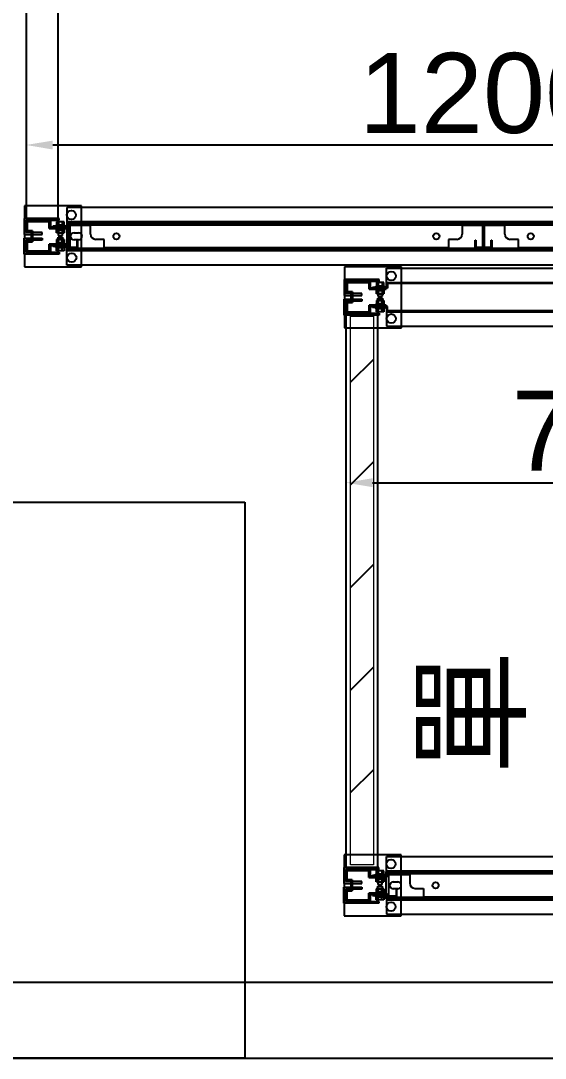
# Model space of a CAD drawing. Header units: millimetres. Extents: x 15382 to 37298, y 7351 to 31127.
# Drawn here: x 32062 to 32751, y 19558 to 20920 of the extents above; entities that cross this region are included whole.
import ezdxf

# ---------------------------------------------------------------- set-up
doc = ezdxf.new("R2010")
doc.units = ezdxf.units.MM
for name, color, linetype in [('02', 3, 'Continuous'), ('03', 6, 'Continuous'), ('04', 30, 'Continuous'), ('05', 12, 'Continuous'), ('111', 7, 'Continuous'), ('112', 1, 'Continuous'), ('113', 3, 'Continuous'), ('114', 6, 'Continuous'), ('115', 30, 'Continuous'), ('116', 12, 'Continuous'), ('444-2', 5, 'Continuous'), ('544-1', 40, 'Continuous'), ('6', 7, 'Continuous'), ('M40', 3, 'Continuous'), ('M6', 7, 'Continuous'), ('文字', 7, 'Continuous'), ('標註', 252, 'Continuous'), ('輕隔間', 30, 'Continuous')]:
    doc.layers.add(name, color=color, linetype=linetype)
doc.layers.add('10', color=40, linetype='Continuous', lineweight=0)
doc.styles.get("Standard").update_dxf_attribs({"font": 'arial.ttf'})
doc.styles.add('新細明體', font='PMingLiU.ttf')
doc.dimstyles.new('ISO-25', dxfattribs={"dimtxt": 2.5, "dimasz": 2.5, "dimexe": 1.25, "dimexo": 0.625, "dimtad": 1, "dimtxsty": 'Standard', "dimcen": 2.5, "dimadec": 0, "dimazin": 0, "dimtfac": 1, "dimtmove": 0, "dimatfit": 3, "dimfxl": 1, "dimarcsym": 0})

# ---------------------------------------------------------------- blocks, each defined once
blk = doc.blocks.new('*D624')
at = {"layer": 'Defpoints', "color": 0, "transparency": 16777216}
for p in [(32488.8, 20535.6), (33268.8, 20535.6), (33268.8, 20313.1)]:
    blk.add_point(p, dxfattribs=at)
at = {"layer": '標註', "color": 0, "lineweight": -2, "transparency": 16777216}
for p, q in [((32488.8, 20528.6), (32488.8, 20278.1)), ((33268.8, 20528.6), (33268.8, 20278.1)), ((32523.8, 20313.1), (33233.8, 20313.1))]:
    blk.add_line(p, q, dxfattribs=at)
at = {"layer": '標註', "color": 0, "transparency": 16777216}
for points in [[(32523.8, 20319), (32523.8, 20307.3), (32488.8, 20313.1)], [(33233.8, 20319), (33233.8, 20307.3), (33268.8, 20313.1)]]:
    blk.add_solid(points, dxfattribs=at)
at = {"layer": '標註', "color": 0, "transparency": 16777216, "insert": (32828.7, 20380.7), "char_height": 105, "attachment_point": 5}
blk.add_mtext('780', dxfattribs=at)
blk = doc.blocks.new('*D642')
at = {"layer": 'Defpoints', "color": 0, "transparency": 16777216}
for p in [(32068.8, 20756.4), (32068.8, 20756.4), (33268.8, 20650.1)]:
    blk.add_point(p, dxfattribs=at)
at = {"layer": '標註', "color": 0, "lineweight": -2, "transparency": 16777216}
for p, q in [((33268.8, 20657.1), (33268.8, 20791.4)), ((33233.8, 20756.4), (32103.8, 20756.4)), ((32068.8, 20749.4), (32068.8, 20721.4))]:
    blk.add_line(p, q, dxfattribs=at)
at = {"layer": '標註', "color": 0, "transparency": 16777216}
for points in [[(32103.8, 20762.2), (32103.8, 20750.5), (32068.8, 20756.4)], [(33233.8, 20762.2), (33233.8, 20750.5), (33268.8, 20756.4)]]:
    blk.add_solid(points, dxfattribs=at)
at = {"layer": '標註', "color": 0, "transparency": 16777216, "insert": (32668.8, 20824), "char_height": 105, "attachment_point": 5}
blk.add_mtext('1200', dxfattribs=at)

msp = doc.modelspace()

# ---------------------------------------------------------------- linework, layer by layer
at = {"layer": '02'}
for p, q in [((32561.817, 20596.565), (32486.817, 20596.565)), ((32486.817, 20596.565), (32486.817, 20516.565)), ((32561.817, 20516.565), (32561.817, 20596.565)), ((32486.817, 20516.565), (32561.817, 20516.565)), ((32561.549, 19824.565), (32486.549, 19824.565)), ((32486.549, 19824.565), (32486.549, 19744.565)), ((32561.549, 19744.565), (32561.549, 19824.565)), ((32486.549, 19744.565), (32561.549, 19744.565))]:
    msp.add_line(p, q, dxfattribs=at)
at = {"layer": '02', "lineweight": -3}
for centre in [(32548.317, 20584.565), (32548.317, 20528.565), (32548.049, 19812.565), (32548.049, 19756.565)]:
    msp.add_circle(centre, 6, dxfattribs=at)
at = {"layer": '03'}
msp.add_lwpolyline([(32530.817, 19808.065), (32530.817, 20533.065), (32488.817, 20533.065), (32488.817, 19808.065)], close=True, dxfattribs=at)
at = {"layer": '04'}
for p, q in [((32542.317, 20569.765), (32542.317, 20594.565)), ((32542.317, 20594.565), (33215.318, 20594.565)), ((32523.817, 20568.565), (32523.817, 20569.765)), ((32523.817, 20569.765), (32542.317, 20569.765)), ((32523.817, 20568.565), (32523.817, 20569.765)), ((32523.817, 20569.765), (32542.317, 20569.765)), ((32543.517, 20568.565), (32523.817, 20568.565)), ((32543.517, 20568.565), (32523.817, 20568.565)), ((32542.317, 20569.765), (32542.317, 20575.765)), ((32542.317, 20575.765), (33215.318, 20575.765)), ((33214.118, 20574.565), (32543.517, 20574.565)), ((32543.517, 20574.565), (32543.517, 20568.565)), ((33214.118, 20574.565), (32543.517, 20574.565)), ((32543.517, 20574.565), (32543.517, 20568.565)), ((32543.517, 20544.565), (32523.817, 20544.565)), ((32523.817, 20544.565), (32523.817, 20543.365)), ((32543.517, 20544.565), (32523.817, 20544.565)), ((32523.817, 20544.565), (32523.817, 20543.365)), ((32523.817, 20543.365), (32542.317, 20543.365)), ((32523.817, 20543.365), (32542.317, 20543.365)), ((32542.317, 20543.365), (32542.317, 20537.365)), ((32542.317, 20543.365), (32542.317, 20518.565)), ((32543.517, 20538.565), (32543.517, 20544.565)), ((32543.517, 20538.565), (32543.517, 20544.565)), ((33214.118, 20538.565), (32543.517, 20538.565)), ((33214.118, 20538.565), (32543.517, 20538.565)), ((32542.317, 20537.365), (33215.318, 20537.365)), ((32542.317, 20518.565), (33215.318, 20518.565)), ((32542.049, 19797.765), (32542.049, 19822.565)), ((32542.049, 19822.565), (33215.049, 19822.565)), ((32542.049, 19797.765), (32542.049, 19803.765)), ((32542.049, 19803.765), (33215.049, 19803.765)), ((33213.849, 19802.565), (32543.249, 19802.565)), ((32543.249, 19802.565), (32543.249, 19796.565)), ((33213.849, 19802.565), (32543.249, 19802.565)), ((32543.249, 19802.565), (32543.249, 19796.565)), ((32523.549, 19796.565), (32523.549, 19797.765)), ((32523.549, 19797.765), (32542.049, 19797.765)), ((32523.549, 19796.565), (32523.549, 19797.765)), ((32523.549, 19797.765), (32542.049, 19797.765)), ((32543.249, 19796.565), (32523.549, 19796.565)), ((32543.249, 19796.565), (32523.549, 19796.565)), ((32543.249, 19772.565), (32523.549, 19772.565)), ((32523.549, 19772.565), (32523.549, 19771.365)), ((32543.249, 19772.565), (32523.549, 19772.565)), ((32523.549, 19772.565), (32523.549, 19771.365)), ((32523.549, 19771.365), (32542.049, 19771.365)), ((32523.549, 19771.365), (32542.049, 19771.365)), ((32542.049, 19771.365), (32542.049, 19765.365)), ((32542.049, 19771.365), (32542.049, 19746.565)), ((32542.049, 19765.365), (33215.049, 19765.365)), ((32543.249, 19766.565), (32543.249, 19772.565)), ((32543.249, 19766.565), (32543.249, 19772.565)), ((33213.849, 19766.565), (32543.249, 19766.565)), ((33213.849, 19766.565), (32543.249, 19766.565)), ((32542.049, 19746.565), (33215.049, 19746.565))]:
    msp.add_line(p, q, dxfattribs=at)
at = {"layer": '04', "lineweight": -3}
for p, q in [((32530.317, 20569.765), (32537.317, 20569.765)), ((32530.317, 20568.565), (32530.317, 20569.765)), ((32537.317, 20568.565), (32530.317, 20568.565)), ((32533.817, 20569.765), (32537.317, 20569.765)), ((32533.817, 20568.565), (32533.817, 20569.765)), ((32537.317, 20568.565), (32533.817, 20568.565)), ((32537.317, 20569.765), (32537.317, 20568.565)), ((32537.317, 20569.765), (32537.317, 20568.565)), ((32537.317, 20544.565), (32530.317, 20544.565)), ((32530.317, 20544.565), (32530.317, 20543.365)), ((32530.317, 20543.365), (32537.317, 20543.365)), ((32537.317, 20544.565), (32533.817, 20544.565)), ((32533.817, 20544.565), (32533.817, 20543.365)), ((32533.817, 20543.365), (32537.317, 20543.365)), ((32537.317, 20543.365), (32537.317, 20544.565)), ((32537.317, 20543.365), (32537.317, 20544.565)), ((32530.049, 19797.765), (32537.049, 19797.765)), ((32530.049, 19796.565), (32530.049, 19797.765)), ((32537.049, 19796.565), (32530.049, 19796.565)), ((32533.549, 19797.765), (32537.049, 19797.765)), ((32533.549, 19796.565), (32533.549, 19797.765)), ((32537.049, 19796.565), (32533.549, 19796.565)), ((32537.049, 19797.765), (32537.049, 19796.565)), ((32537.049, 19797.765), (32537.049, 19796.565)), ((32537.049, 19772.565), (32530.049, 19772.565)), ((32530.049, 19772.565), (32530.049, 19771.365)), ((32530.049, 19771.365), (32537.049, 19771.365)), ((32537.049, 19772.565), (32533.549, 19772.565)), ((32533.549, 19772.565), (32533.549, 19771.365)), ((32533.549, 19771.365), (32537.049, 19771.365)), ((32537.049, 19771.365), (32537.049, 19772.565)), ((32537.049, 19771.365), (32537.049, 19772.565))]:
    msp.add_line(p, q, dxfattribs=at)
at = {"layer": '05'}
for p, q in [((32532.317, 20580.065), (32486.317, 20580.065)), ((32486.317, 20580.065), (32486.317, 20560.565)), ((32532.317, 20577.565), (32532.317, 20580.065)), ((32488.817, 20561.565), (32488.817, 20577.565)), ((32488.817, 20577.565), (32532.317, 20577.565)), ((32486.317, 20561.565), (32486.317, 20559.065)), ((32486.317, 20559.065), (32509.817, 20559.065)), ((32486.317, 20551.565), (32486.317, 20554.065)), ((32486.317, 20554.065), (32509.817, 20554.065)), ((32486.317, 20533.065), (32486.317, 20552.565)), ((32509.817, 20561.565), (32488.817, 20561.565)), ((32509.817, 20551.565), (32488.817, 20551.565)), ((32488.817, 20551.565), (32488.817, 20535.565)), ((32509.817, 20559.065), (32509.817, 20561.565)), ((32509.817, 20554.065), (32509.817, 20551.565)), ((32532.317, 20533.065), (32486.317, 20533.065)), ((32488.817, 20535.565), (32532.317, 20535.565)), ((32532.317, 20535.565), (32532.317, 20533.065)), ((32532.049, 19808.065), (32486.049, 19808.065)), ((32486.049, 19808.065), (32486.049, 19788.565)), ((32488.549, 19789.565), (32488.549, 19805.565)), ((32488.549, 19805.565), (32532.049, 19805.565)), ((32532.049, 19805.565), (32532.049, 19808.065)), ((32486.049, 19789.565), (32486.049, 19787.065)), ((32509.549, 19789.565), (32488.549, 19789.565)), ((32509.549, 19787.065), (32509.549, 19789.565)), ((32486.049, 19787.065), (32509.549, 19787.065)), ((32486.049, 19779.565), (32486.049, 19782.065)), ((32486.049, 19782.065), (32509.549, 19782.065)), ((32486.049, 19761.065), (32486.049, 19780.565)), ((32509.549, 19779.565), (32488.549, 19779.565)), ((32488.549, 19779.565), (32488.549, 19763.565)), ((32509.549, 19782.065), (32509.549, 19779.565)), ((32488.549, 19763.565), (32532.049, 19763.565)), ((32532.049, 19763.565), (32532.049, 19761.065)), ((32532.049, 19761.065), (32486.049, 19761.065))]:
    msp.add_line(p, q, dxfattribs=at)
at = {"layer": '10'}
for p, q in [((32494.818, 19811.565), (32494.818, 20531.565)), ((32494.818, 20531.565), (32524.818, 20531.565)), ((32524.818, 20531.565), (32524.818, 19811.565)), ((32524.818, 19811.565), (32494.818, 19811.565))]:
    msp.add_line(p, q, dxfattribs=at)
at = {"layer": '111'}
for p, q in [((32122.317, 20654.165), (32122.317, 20618.965)), ((33216.318, 20654.165), (32122.317, 20654.165)), ((32127.317, 20636.565), (32127.317, 20636.565)), ((32131.817, 20641.065), (32137.817, 20641.065)), ((32142.317, 20636.565), (32142.317, 20636.565)), ((32137.817, 20632.065), (32131.817, 20632.065)), ((32122.317, 20618.965), (33216.318, 20618.965))]:
    msp.add_line(p, q, dxfattribs=at)
for centre, start, end in [((32131.817, 20636.565), 90, 180), ((32131.817, 20636.565), 180, 270), ((32137.817, 20636.565), 0, 90), ((32137.817, 20636.565), 270, 0)]:
    msp.add_arc(centre, 4.5, start, end, dxfattribs=at)
at = {"layer": '112'}
for p, q in [((31135.986, 20287.603), (32355.986, 20287.603)), ((32355.986, 20287.603), (32355.986, 19557.603)), ((32355.986, 19557.603), (31135.986, 19557.603))]:
    msp.add_line(p, q, dxfattribs=at)
at = {"layer": '113'}
for p, q in [((32141.817, 20676.565), (32066.817, 20676.565)), ((32066.817, 20676.565), (32066.817, 20596.565)), ((32141.817, 20596.565), (32141.817, 20676.565)), ((32066.817, 20596.565), (32141.817, 20596.565))]:
    msp.add_line(p, q, dxfattribs=at)
at = {"layer": '113', "lineweight": -3}
for centre in [(32128.317, 20664.565), (32128.817, 20608.565)]:
    msp.add_circle(centre, 6, dxfattribs=at)
at = {"layer": '114'}
msp.add_lwpolyline([(32110.817, 20660.065), (32110.817, 21535.065), (32068.817, 21535.065), (32068.817, 20660.065)], close=True, dxfattribs=at)
at = {"layer": '115'}
for p, q in [((33215.318, 20674.565), (32122.317, 20674.565)), ((32122.317, 20674.565), (32122.317, 20649.765)), ((32122.317, 20649.765), (32103.817, 20649.765)), ((32103.817, 20649.765), (32103.817, 20648.565)), ((32122.317, 20649.765), (32103.817, 20649.765)), ((32103.817, 20649.765), (32103.817, 20648.565)), ((32103.817, 20648.565), (32123.517, 20648.565)), ((32103.817, 20648.565), (32123.517, 20648.565)), ((33215.318, 20655.765), (32122.317, 20655.765)), ((32122.317, 20655.765), (32122.317, 20649.765)), ((32123.517, 20648.565), (32123.517, 20654.565)), ((32123.517, 20654.565), (33214.118, 20654.565)), ((32123.517, 20648.565), (32123.517, 20654.565)), ((32123.517, 20654.565), (33214.118, 20654.565)), ((32103.817, 20623.365), (32103.817, 20624.565)), ((32103.817, 20624.565), (32123.517, 20624.565)), ((32103.817, 20623.365), (32103.817, 20624.565)), ((32103.817, 20624.565), (32123.517, 20624.565)), ((32122.317, 20623.365), (32103.817, 20623.365)), ((32122.317, 20623.365), (32103.817, 20623.365)), ((32122.317, 20617.365), (32122.317, 20623.365)), ((32122.317, 20598.565), (32122.317, 20623.365)), ((32123.517, 20624.565), (32123.517, 20618.565)), ((32123.517, 20624.565), (32123.517, 20618.565)), ((33215.318, 20617.365), (32122.317, 20617.365)), ((32123.517, 20618.565), (33214.118, 20618.565)), ((32123.517, 20618.565), (33214.118, 20618.565)), ((33215.318, 20598.565), (32122.317, 20598.565))]:
    msp.add_line(p, q, dxfattribs=at)
at = {"layer": '115', "lineweight": -3}
for p, q in [((32110.317, 20649.765), (32117.317, 20649.765)), ((32110.317, 20648.565), (32110.317, 20649.765)), ((32117.317, 20648.565), (32110.317, 20648.565)), ((32113.817, 20649.765), (32117.317, 20649.765)), ((32113.817, 20648.565), (32113.817, 20649.765)), ((32117.317, 20648.565), (32113.817, 20648.565)), ((32117.317, 20649.765), (32117.317, 20648.565)), ((32117.317, 20649.765), (32117.317, 20648.565)), ((32117.317, 20624.565), (32110.317, 20624.565)), ((32110.317, 20624.565), (32110.317, 20623.365)), ((32110.317, 20623.365), (32117.317, 20623.365)), ((32117.317, 20624.565), (32113.817, 20624.565)), ((32113.817, 20624.565), (32113.817, 20623.365)), ((32113.817, 20623.365), (32117.317, 20623.365)), ((32117.317, 20623.365), (32117.317, 20624.565)), ((32117.317, 20623.365), (32117.317, 20624.565))]:
    msp.add_line(p, q, dxfattribs=at)
at = {"layer": '116'}
for p, q in [((32112.317, 20660.065), (32066.317, 20660.065)), ((32066.317, 20660.065), (32066.317, 20640.565)), ((32068.817, 20641.565), (32068.817, 20657.565)), ((32068.817, 20657.565), (32112.317, 20657.565)), ((32079.839, 20657.565), (32079.839, 20660.065)), ((32084.817, 20657.565), (32084.817, 20660.065)), ((32089.796, 20657.565), (32089.796, 20660.065)), ((32112.317, 20657.565), (32112.317, 20660.065)), ((32066.317, 20641.565), (32066.317, 20639.065)), ((32066.317, 20639.065), (32089.817, 20639.065)), ((32066.317, 20631.565), (32066.317, 20634.065)), ((32066.317, 20634.065), (32089.817, 20634.065)), ((32089.817, 20641.565), (32068.817, 20641.565)), ((32089.817, 20639.065), (32089.817, 20641.565)), ((32089.817, 20634.065), (32089.817, 20631.565)), ((32066.317, 20613.065), (32066.317, 20632.565)), ((32089.817, 20631.565), (32068.817, 20631.565)), ((32068.817, 20631.565), (32068.817, 20615.565)), ((32112.317, 20613.065), (32066.317, 20613.065)), ((32068.817, 20615.565), (32112.317, 20615.565)), ((32079.839, 20615.565), (32079.839, 20613.065)), ((32084.817, 20615.565), (32084.817, 20613.065)), ((32089.796, 20615.565), (32089.796, 20613.065)), ((32112.317, 20615.565), (32112.317, 20613.065))]:
    msp.add_line(p, q, dxfattribs=at)
at = {"layer": '116', "lineweight": -3}
for p, q in [((32079.839, 20660.065), (32089.796, 20660.065)), ((32079.839, 20657.565), (32079.839, 20660.065)), ((32089.796, 20657.565), (32079.839, 20657.565)), ((32084.817, 20660.065), (32089.796, 20660.065)), ((32084.817, 20657.565), (32084.817, 20660.065)), ((32089.796, 20657.565), (32084.817, 20657.565)), ((32089.796, 20660.065), (32089.796, 20657.565)), ((32089.796, 20660.065), (32089.796, 20657.565)), ((32079.839, 20615.565), (32089.796, 20615.565)), ((32079.839, 20613.065), (32079.839, 20615.565)), ((32089.796, 20613.065), (32079.839, 20613.065)), ((32084.817, 20615.565), (32089.796, 20615.565)), ((32084.817, 20613.065), (32084.817, 20615.565)), ((32089.796, 20613.065), (32084.817, 20613.065)), ((32089.796, 20615.565), (32089.796, 20613.065)), ((32089.796, 20615.565), (32089.796, 20613.065))]:
    msp.add_line(p, q, dxfattribs=at)
at = {"layer": '444-2'}
for p, q in [((32125.517, 20650.765), (32125.517, 20651.565)), ((32125.517, 20651.565), (32669.518, 20651.565)), ((32125.517, 20621.565), (32125.517, 20651.565)), ((32125.517, 20651.565), (32126.317, 20651.565)), ((32153.517, 20650.765), (32126.317, 20650.765)), ((32126.317, 20650.765), (32126.317, 20622.365)), ((32153.517, 20639.565), (32153.517, 20650.765)), ((32668.718, 20650.765), (32641.518, 20650.765)), ((32641.518, 20650.765), (32641.518, 20639.565)), ((32668.718, 20622.365), (32668.718, 20650.765)), ((32669.518, 20651.565), (32669.518, 20621.565)), ((32669.518, 20650.765), (32669.518, 20651.565)), ((32669.518, 20651.565), (33213.518, 20651.565)), ((32669.518, 20621.565), (32669.518, 20651.565)), ((32669.518, 20651.565), (32670.318, 20651.565)), ((32697.518, 20650.765), (32670.318, 20650.765)), ((32670.318, 20650.765), (32670.318, 20622.365)), ((32697.518, 20639.565), (32697.518, 20650.765)), ((32136.517, 20621.565), (32125.517, 20621.565)), ((32126.317, 20622.365), (32135.717, 20622.365)), ((32135.717, 20622.365), (32135.717, 20631.565)), ((32135.717, 20631.565), (32136.517, 20631.565)), ((32136.517, 20631.565), (32136.517, 20621.565)), ((32171.517, 20632.565), (32160.517, 20632.565)), ((32171.517, 20621.565), (32171.517, 20632.565)), ((32623.518, 20621.565), (32171.517, 20621.565)), ((32634.518, 20632.565), (32623.518, 20632.565)), ((32623.518, 20632.565), (32623.518, 20621.565)), ((32658.518, 20621.565), (32658.518, 20631.565)), ((32658.518, 20631.565), (32659.318, 20631.565)), ((32669.518, 20621.565), (32658.518, 20621.565)), ((32659.318, 20631.565), (32659.318, 20622.365)), ((32659.318, 20622.365), (32668.718, 20622.365)), ((32680.518, 20621.565), (32669.518, 20621.565)), ((32670.318, 20622.365), (32679.718, 20622.365)), ((32679.718, 20622.365), (32679.718, 20631.565)), ((32679.718, 20631.565), (32680.518, 20631.565)), ((32680.518, 20631.565), (32680.518, 20621.565)), ((32715.518, 20632.565), (32704.518, 20632.565)), ((32715.518, 20621.565), (32715.518, 20632.565)), ((33167.518, 20621.565), (32715.518, 20621.565)), ((32988.549, 19799.565), (32544.549, 19799.565)), ((32544.549, 19799.565), (32544.549, 19769.565)), ((32545.349, 19770.365), (32545.349, 19798.765)), ((32545.349, 19798.765), (32572.549, 19798.765)), ((32572.549, 19798.765), (32572.549, 19787.565)), ((32555.549, 19779.565), (32554.749, 19779.565)), ((32554.749, 19779.565), (32554.749, 19770.365)), ((32555.549, 19769.565), (32555.549, 19779.565)), ((32579.549, 19780.565), (32590.549, 19780.565)), ((32590.549, 19780.565), (32590.549, 19769.565)), ((32544.549, 19769.565), (32555.549, 19769.565)), ((32554.749, 19770.365), (32545.349, 19770.365)), ((32590.549, 19769.565), (32942.549, 19769.565))]:
    msp.add_line(p, q, dxfattribs=at)
for centre in [(32187.517, 20636.565), (32607.518, 20636.565), (32731.518, 20636.565), (32606.549, 19784.565)]:
    msp.add_circle(centre, 4, dxfattribs=at)
for centre, start, end in [((32160.517, 20639.565), 180, 270), ((32634.518, 20639.565), 270, 0), ((32704.518, 20639.565), 180, 270), ((32579.549, 19787.565), 180, 270)]:
    msp.add_arc(centre, 7, start, end, dxfattribs=at)
at = {"layer": '544-1', "linetype": 'Continuous'}
for p, q in [((32494.818, 20445.055), (32524.818, 20475.055)), ((32494.818, 20310.351), (32524.818, 20340.351)), ((32494.818, 20175.647), (32524.818, 20205.647)), ((32494.818, 20040.944), (32524.818, 20070.944)), ((32494.818, 19906.24), (32524.818, 19936.24))]:
    msp.add_line(p, q, dxfattribs=at)
at = {"layer": '6'}
for p, q in [((32122.317, 20654.165), (32122.317, 20652.565)), ((33216.318, 20654.165), (32122.317, 20654.165)), ((32122.317, 20652.565), (33216.318, 20652.565)), ((32122.317, 20620.565), (32122.317, 20618.965)), ((33216.318, 20620.565), (32122.317, 20620.565)), ((32122.317, 20618.965), (33216.318, 20618.965)), ((32541.549, 19800.565), (32541.549, 19802.165)), ((32541.549, 19802.165), (33215.549, 19802.165)), ((32541.549, 19766.965), (32541.549, 19802.165)), ((32541.549, 19802.165), (33215.549, 19802.165)), ((33215.549, 19800.565), (32541.549, 19800.565)), ((32551.049, 19789.065), (32557.049, 19789.065)), ((32546.549, 19784.565), (32546.549, 19784.565)), ((32557.049, 19780.065), (32551.049, 19780.065)), ((32561.549, 19784.565), (32561.549, 19784.565)), ((33215.549, 19768.565), (32541.549, 19768.565)), ((32541.549, 19768.565), (32541.549, 19766.965)), ((32541.549, 19766.965), (33215.549, 19766.965)), ((33215.549, 19766.965), (32541.549, 19766.965))]:
    msp.add_line(p, q, dxfattribs=at)
for centre, start, end in [((32551.049, 19784.565), 90, 180), ((32557.049, 19784.565), 0, 90), ((32551.049, 19784.565), 180, 270), ((32557.049, 19784.565), 270, 0)]:
    msp.add_arc(centre, 4.5, start, end, dxfattribs=at)
at = {"layer": 'M40'}
for p, q in [((32100.817, 20657.565), (32068.817, 20657.565)), ((32068.817, 20657.565), (32068.817, 20642.065)), ((32068.817, 20642.065), (32068.817, 20657.565)), ((32068.817, 20657.565), (32100.817, 20657.565)), ((32070.417, 20643.665), (32070.417, 20655.965)), ((32070.417, 20655.965), (32099.217, 20655.965)), ((32099.217, 20655.965), (32070.417, 20655.965)), ((32070.417, 20655.965), (32070.417, 20643.665)), ((32081.567, 20655.965), (32081.567, 20657.565)), ((32084.817, 20655.965), (32084.817, 20657.565)), ((32088.067, 20655.965), (32088.067, 20657.565)), ((32099.217, 20655.965), (32099.217, 20646.965)), ((32099.217, 20646.965), (32099.217, 20655.965)), ((32099.217, 20648.565), (32099.217, 20646.965)), ((32099.217, 20646.965), (32121.817, 20646.965)), ((32099.217, 20646.965), (32100.817, 20646.965)), ((32121.817, 20646.965), (32099.217, 20646.965)), ((32100.817, 20648.565), (32100.817, 20657.565)), ((32100.817, 20657.565), (32100.817, 20648.565)), ((32121.817, 20648.565), (32100.817, 20648.565)), ((32100.817, 20648.565), (32121.817, 20648.565)), ((32110.317, 20648.565), (32110.317, 20646.965)), ((32113.817, 20648.565), (32113.817, 20646.965)), ((32117.317, 20648.565), (32117.317, 20646.965)), ((32121.817, 20646.965), (32121.817, 20648.565)), ((32121.817, 20648.565), (32121.817, 20646.965)), ((32068.817, 20642.065), (32075.817, 20642.065)), ((32075.817, 20642.065), (32068.817, 20642.065)), ((32077.417, 20643.665), (32070.417, 20643.665)), ((32070.417, 20643.665), (32077.417, 20643.665)), ((32075.817, 20642.065), (32075.817, 20631.065)), ((32075.817, 20631.065), (32075.817, 20642.065)), ((32077.417, 20629.465), (32077.417, 20643.665)), ((32077.417, 20643.665), (32077.417, 20629.465)), ((32075.817, 20631.065), (32068.817, 20631.065)), ((32068.817, 20631.065), (32068.817, 20615.565)), ((32068.817, 20615.565), (32068.817, 20631.065)), ((32068.817, 20631.065), (32075.817, 20631.065)), ((32070.417, 20617.165), (32070.417, 20629.465)), ((32070.417, 20629.465), (32077.417, 20629.465)), ((32077.417, 20629.465), (32070.417, 20629.465)), ((32070.417, 20629.465), (32070.417, 20617.165)), ((32075.817, 20631.065), (32077.417, 20631.065)), ((32121.817, 20626.165), (32099.217, 20626.165)), ((32099.217, 20626.165), (32099.217, 20617.165)), ((32099.217, 20624.565), (32099.217, 20626.165)), ((32099.217, 20626.165), (32121.817, 20626.165)), ((32099.217, 20617.165), (32099.217, 20626.165)), ((32099.217, 20626.165), (32100.817, 20626.165)), ((32100.817, 20615.565), (32100.817, 20624.565)), ((32100.817, 20624.565), (32121.817, 20624.565)), ((32121.817, 20624.565), (32100.817, 20624.565)), ((32100.817, 20624.565), (32100.817, 20615.565)), ((32110.317, 20626.165), (32110.317, 20624.565)), ((32113.817, 20626.165), (32113.817, 20624.565)), ((32117.317, 20626.165), (32117.317, 20624.565)), ((32121.817, 20624.565), (32121.817, 20626.165)), ((32121.817, 20626.165), (32121.817, 20624.565)), ((32068.817, 20615.565), (32100.817, 20615.565)), ((32100.817, 20615.565), (32068.817, 20615.565)), ((32099.217, 20617.165), (32070.417, 20617.165)), ((32070.417, 20617.165), (32099.217, 20617.165)), ((32520.817, 20577.565), (32488.817, 20577.565)), ((32488.817, 20577.565), (32488.817, 20562.065)), ((32488.817, 20562.065), (32488.817, 20577.565)), ((32488.817, 20577.565), (32520.817, 20577.565)), ((32490.417, 20563.665), (32490.417, 20575.965)), ((32490.417, 20575.965), (32519.217, 20575.965)), ((32519.217, 20575.965), (32490.417, 20575.965)), ((32490.417, 20575.965), (32490.417, 20563.665)), ((32519.217, 20575.965), (32519.217, 20566.965)), ((32519.217, 20566.965), (32519.217, 20575.965)), ((32519.217, 20568.565), (32519.217, 20566.965)), ((32519.217, 20566.965), (32541.817, 20566.965)), ((32519.217, 20566.965), (32520.817, 20566.965)), ((32541.817, 20566.965), (32519.217, 20566.965)), ((32520.817, 20568.565), (32520.817, 20577.565)), ((32520.817, 20577.565), (32520.817, 20568.565)), ((32541.817, 20568.565), (32520.817, 20568.565)), ((32520.817, 20568.565), (32541.817, 20568.565)), ((32530.317, 20568.565), (32530.317, 20566.965)), ((32533.817, 20568.565), (32533.817, 20566.965)), ((32537.317, 20568.565), (32537.317, 20566.965)), ((32541.817, 20566.965), (32541.817, 20568.565)), ((32541.817, 20568.565), (32541.817, 20566.965)), ((32488.817, 20562.065), (32495.817, 20562.065)), ((32495.817, 20562.065), (32488.817, 20562.065)), ((32497.417, 20563.665), (32490.417, 20563.665)), ((32490.417, 20563.665), (32497.417, 20563.665)), ((32495.817, 20562.065), (32495.817, 20551.065)), ((32495.817, 20551.065), (32495.817, 20562.065)), ((32497.417, 20549.465), (32497.417, 20563.665)), ((32497.417, 20563.665), (32497.417, 20549.465)), ((32495.817, 20551.065), (32488.817, 20551.065)), ((32488.817, 20551.065), (32488.817, 20535.565)), ((32488.817, 20535.565), (32488.817, 20551.065)), ((32488.817, 20551.065), (32495.817, 20551.065)), ((32490.417, 20537.165), (32490.417, 20549.465)), ((32490.417, 20549.465), (32497.417, 20549.465)), ((32497.417, 20549.465), (32490.417, 20549.465)), ((32490.417, 20549.465), (32490.417, 20537.165)), ((32541.817, 20546.165), (32519.217, 20546.165)), ((32519.217, 20546.165), (32519.217, 20537.165)), ((32519.217, 20544.565), (32519.217, 20546.165)), ((32519.217, 20546.165), (32541.817, 20546.165)), ((32519.217, 20537.165), (32519.217, 20546.165)), ((32519.217, 20546.165), (32520.817, 20546.165)), ((32520.817, 20535.565), (32520.817, 20544.565)), ((32520.817, 20544.565), (32541.817, 20544.565)), ((32541.817, 20544.565), (32520.817, 20544.565)), ((32520.817, 20544.565), (32520.817, 20535.565)), ((32530.317, 20546.165), (32530.317, 20544.565)), ((32533.817, 20546.165), (32533.817, 20544.565)), ((32537.317, 20546.165), (32537.317, 20544.565)), ((32541.817, 20544.565), (32541.817, 20546.165)), ((32541.817, 20546.165), (32541.817, 20544.565)), ((32488.817, 20535.565), (32520.817, 20535.565)), ((32520.817, 20535.565), (32488.817, 20535.565)), ((32519.217, 20537.165), (32490.417, 20537.165)), ((32490.417, 20537.165), (32519.217, 20537.165)), ((32520.549, 19805.565), (32488.549, 19805.565)), ((32488.549, 19805.565), (32488.549, 19790.065)), ((32488.549, 19790.065), (32488.549, 19805.565)), ((32488.549, 19805.565), (32520.549, 19805.565)), ((32490.149, 19791.665), (32490.149, 19803.965)), ((32490.149, 19803.965), (32518.949, 19803.965)), ((32518.949, 19803.965), (32490.149, 19803.965)), ((32490.149, 19803.965), (32490.149, 19791.665)), ((32518.949, 19803.965), (32518.949, 19794.965)), ((32518.949, 19794.965), (32518.949, 19803.965)), ((32520.549, 19796.565), (32520.549, 19805.565)), ((32520.549, 19805.565), (32520.549, 19796.565)), ((32488.549, 19790.065), (32495.549, 19790.065)), ((32495.549, 19790.065), (32488.549, 19790.065)), ((32497.149, 19791.665), (32490.149, 19791.665)), ((32490.149, 19791.665), (32497.149, 19791.665)), ((32495.549, 19790.065), (32495.549, 19779.065)), ((32495.549, 19779.065), (32495.549, 19790.065)), ((32497.149, 19777.465), (32497.149, 19791.665)), ((32497.149, 19791.665), (32497.149, 19777.465)), ((32518.949, 19796.565), (32518.949, 19794.965)), ((32518.949, 19794.965), (32541.549, 19794.965)), ((32518.949, 19794.965), (32520.549, 19794.965)), ((32541.549, 19794.965), (32518.949, 19794.965)), ((32541.549, 19796.565), (32520.549, 19796.565)), ((32520.549, 19796.565), (32541.549, 19796.565)), ((32530.049, 19796.565), (32530.049, 19794.965)), ((32533.549, 19796.565), (32533.549, 19794.965)), ((32537.049, 19796.565), (32537.049, 19794.965)), ((32541.549, 19794.965), (32541.549, 19796.565)), ((32541.549, 19796.565), (32541.549, 19794.965)), ((32495.549, 19779.065), (32488.549, 19779.065)), ((32488.549, 19779.065), (32488.549, 19763.565)), ((32488.549, 19763.565), (32488.549, 19779.065)), ((32488.549, 19779.065), (32495.549, 19779.065)), ((32490.149, 19765.165), (32490.149, 19777.465)), ((32490.149, 19777.465), (32497.149, 19777.465)), ((32497.149, 19777.465), (32490.149, 19777.465)), ((32490.149, 19777.465), (32490.149, 19765.165)), ((32488.549, 19763.565), (32520.549, 19763.565)), ((32520.549, 19763.565), (32488.549, 19763.565)), ((32518.949, 19765.165), (32490.149, 19765.165)), ((32490.149, 19765.165), (32518.949, 19765.165)), ((32541.549, 19774.165), (32518.949, 19774.165)), ((32518.949, 19774.165), (32518.949, 19765.165)), ((32518.949, 19772.565), (32518.949, 19774.165)), ((32518.949, 19774.165), (32541.549, 19774.165)), ((32518.949, 19765.165), (32518.949, 19774.165)), ((32518.949, 19774.165), (32520.549, 19774.165)), ((32520.549, 19763.565), (32520.549, 19772.565)), ((32520.549, 19772.565), (32541.549, 19772.565)), ((32541.549, 19772.565), (32520.549, 19772.565)), ((32520.549, 19772.565), (32520.549, 19763.565)), ((32530.049, 19774.165), (32530.049, 19772.565)), ((32533.549, 19774.165), (32533.549, 19772.565)), ((32537.049, 19774.165), (32537.049, 19772.565)), ((32541.549, 19772.565), (32541.549, 19774.165)), ((32541.549, 19774.165), (32541.549, 19772.565))]:
    msp.add_line(p, q, dxfattribs=at)
at = {"layer": 'M40', "lineweight": -3}
for p, q in [((32081.567, 20657.565), (32088.067, 20657.565)), ((32081.567, 20655.965), (32081.567, 20657.565)), ((32088.067, 20655.965), (32081.567, 20655.965)), ((32084.817, 20657.565), (32088.067, 20657.565)), ((32084.817, 20655.965), (32084.817, 20657.565)), ((32088.067, 20655.965), (32084.817, 20655.965)), ((32088.067, 20657.565), (32088.067, 20655.965)), ((32088.067, 20657.565), (32088.067, 20655.965)), ((32110.317, 20648.565), (32117.317, 20648.565)), ((32110.317, 20646.965), (32110.317, 20648.565)), ((32117.317, 20646.965), (32110.317, 20646.965)), ((32113.817, 20648.565), (32117.317, 20648.565)), ((32113.817, 20646.965), (32113.817, 20648.565)), ((32117.317, 20646.965), (32113.817, 20646.965)), ((32117.317, 20648.565), (32117.317, 20646.965)), ((32117.317, 20648.565), (32117.317, 20646.965)), ((32077.417, 20642.065), (32075.817, 20642.065)), ((32075.817, 20642.065), (32075.817, 20631.065)), ((32075.817, 20631.065), (32075.817, 20636.565)), ((32075.817, 20636.565), (32077.417, 20636.565)), ((32077.417, 20631.065), (32077.417, 20642.065)), ((32077.417, 20636.565), (32077.417, 20631.065)), ((32075.817, 20631.065), (32077.417, 20631.065)), ((32077.417, 20631.065), (32075.817, 20631.065)), ((32117.317, 20626.165), (32110.317, 20626.165)), ((32110.317, 20626.165), (32110.317, 20624.565)), ((32110.317, 20624.565), (32117.317, 20624.565)), ((32117.317, 20626.165), (32113.817, 20626.165)), ((32113.817, 20626.165), (32113.817, 20624.565)), ((32113.817, 20624.565), (32117.317, 20624.565)), ((32117.317, 20624.565), (32117.317, 20626.165)), ((32117.317, 20624.565), (32117.317, 20626.165)), ((32081.567, 20617.165), (32088.067, 20617.165)), ((32081.567, 20615.565), (32081.567, 20617.165)), ((32088.067, 20615.565), (32081.567, 20615.565)), ((32084.817, 20617.165), (32088.067, 20617.165)), ((32084.817, 20615.565), (32084.817, 20617.165)), ((32088.067, 20615.565), (32084.817, 20615.565)), ((32088.067, 20617.165), (32088.067, 20615.565)), ((32088.067, 20617.165), (32088.067, 20615.565)), ((32530.317, 20568.565), (32537.317, 20568.565)), ((32530.317, 20566.965), (32530.317, 20568.565)), ((32537.317, 20566.965), (32530.317, 20566.965)), ((32533.817, 20568.565), (32537.317, 20568.565)), ((32533.817, 20566.965), (32533.817, 20568.565)), ((32537.317, 20566.965), (32533.817, 20566.965)), ((32537.317, 20568.565), (32537.317, 20566.965)), ((32537.317, 20568.565), (32537.317, 20566.965)), ((32537.317, 20546.165), (32530.317, 20546.165)), ((32530.317, 20546.165), (32530.317, 20544.565)), ((32530.317, 20544.565), (32537.317, 20544.565)), ((32537.317, 20546.165), (32533.817, 20546.165)), ((32533.817, 20546.165), (32533.817, 20544.565)), ((32533.817, 20544.565), (32537.317, 20544.565)), ((32537.317, 20544.565), (32537.317, 20546.165)), ((32537.317, 20544.565), (32537.317, 20546.165)), ((32530.049, 19796.565), (32537.049, 19796.565)), ((32530.049, 19794.965), (32530.049, 19796.565)), ((32537.049, 19794.965), (32530.049, 19794.965)), ((32533.549, 19796.565), (32537.049, 19796.565)), ((32533.549, 19794.965), (32533.549, 19796.565)), ((32537.049, 19794.965), (32533.549, 19794.965)), ((32537.049, 19796.565), (32537.049, 19794.965)), ((32537.049, 19796.565), (32537.049, 19794.965)), ((32537.049, 19774.165), (32530.049, 19774.165)), ((32530.049, 19774.165), (32530.049, 19772.565)), ((32530.049, 19772.565), (32537.049, 19772.565)), ((32537.049, 19774.165), (32533.549, 19774.165)), ((32533.549, 19774.165), (32533.549, 19772.565)), ((32533.549, 19772.565), (32537.049, 19772.565)), ((32537.049, 19772.565), (32537.049, 19774.165)), ((32537.049, 19772.565), (32537.049, 19774.165))]:
    msp.add_line(p, q, dxfattribs=at)
at = {"layer": 'M6'}
for p, q in [((32108.817, 20651.465), (32106.817, 20649.965)), ((32106.817, 20649.965), (32106.817, 20649.765)), ((32106.817, 20649.765), (32110.817, 20649.765)), ((32107.817, 20646.765), (32107.817, 20646.965)), ((32107.817, 20646.965), (32119.817, 20646.965)), ((32108.817, 20645.265), (32107.817, 20646.765)), ((32118.817, 20655.765), (32108.817, 20655.765)), ((32108.817, 20655.765), (32108.817, 20651.465)), ((32118.817, 20655.765), (32108.817, 20655.765)), ((32108.817, 20655.765), (32108.817, 20651.465)), ((32108.817, 20651.465), (32118.817, 20651.465)), ((32110.817, 20649.765), (32110.817, 20637.765)), ((32111.317, 20655.765), (32111.317, 20651.465)), ((32116.317, 20655.765), (32116.317, 20651.465)), ((32116.817, 20637.765), (32116.817, 20649.765)), ((32116.817, 20649.765), (32120.817, 20649.765)), ((32118.817, 20651.465), (32118.817, 20655.765)), ((32118.817, 20651.465), (32118.817, 20655.765)), ((32120.817, 20649.965), (32118.817, 20651.465)), ((32119.817, 20646.765), (32118.817, 20645.265)), ((32119.817, 20646.965), (32119.817, 20646.765)), ((32120.817, 20649.765), (32120.817, 20649.965)), ((32108.817, 20640.965), (32108.817, 20645.265)), ((32108.817, 20645.265), (32118.817, 20645.265)), ((32108.817, 20640.965), (32108.817, 20645.265)), ((32108.817, 20640.965), (32108.817, 20645.265)), ((32108.817, 20645.265), (32116.317, 20645.265)), ((32118.817, 20640.965), (32108.817, 20640.965)), ((32118.817, 20640.965), (32108.817, 20640.965)), ((32116.317, 20640.965), (32108.817, 20640.965)), ((32110.817, 20637.765), (32116.817, 20637.765)), ((32110.817, 20623.365), (32110.817, 20635.365)), ((32110.817, 20635.365), (32116.817, 20635.365)), ((32118.817, 20645.265), (32111.317, 20645.265)), ((32111.317, 20645.265), (32111.317, 20640.965)), ((32111.317, 20640.965), (32118.817, 20640.965)), ((32116.317, 20645.265), (32116.317, 20640.965)), ((32116.817, 20635.365), (32116.817, 20623.365)), ((32118.817, 20645.265), (32118.817, 20640.965)), ((32118.817, 20645.265), (32118.817, 20640.965)), ((32118.817, 20640.965), (32118.817, 20645.265)), ((32106.817, 20623.165), (32106.817, 20623.365)), ((32106.817, 20623.365), (32110.817, 20623.365)), ((32108.817, 20621.665), (32106.817, 20623.165)), ((32108.817, 20627.865), (32107.817, 20626.365)), ((32107.817, 20626.365), (32107.817, 20626.165)), ((32107.817, 20626.165), (32119.817, 20626.165)), ((32118.817, 20632.165), (32108.817, 20632.165)), ((32108.817, 20632.165), (32108.817, 20627.865)), ((32118.817, 20632.165), (32108.817, 20632.165)), ((32108.817, 20632.165), (32108.817, 20627.865)), ((32108.817, 20632.165), (32108.817, 20627.865)), ((32116.317, 20632.165), (32108.817, 20632.165)), ((32108.817, 20627.865), (32118.817, 20627.865)), ((32108.817, 20627.865), (32116.317, 20627.865)), ((32108.817, 20617.365), (32108.817, 20621.665)), ((32108.817, 20621.665), (32118.817, 20621.665)), ((32108.817, 20617.365), (32108.817, 20621.665)), ((32111.317, 20627.865), (32111.317, 20632.165)), ((32111.317, 20632.165), (32118.817, 20632.165)), ((32118.817, 20627.865), (32111.317, 20627.865)), ((32111.317, 20617.365), (32111.317, 20621.665)), ((32116.317, 20627.865), (32116.317, 20632.165)), ((32116.317, 20617.365), (32116.317, 20621.665)), ((32116.817, 20623.365), (32120.817, 20623.365)), ((32118.817, 20627.865), (32118.817, 20632.165)), ((32118.817, 20627.865), (32118.817, 20632.165)), ((32118.817, 20632.165), (32118.817, 20627.865)), ((32119.817, 20626.365), (32118.817, 20627.865)), ((32120.817, 20623.165), (32118.817, 20621.665)), ((32118.817, 20621.665), (32118.817, 20617.365)), ((32118.817, 20621.665), (32118.817, 20617.365)), ((32119.817, 20626.165), (32119.817, 20626.365)), ((32120.817, 20623.365), (32120.817, 20623.165)), ((32118.817, 20617.365), (32108.817, 20617.365)), ((32118.817, 20617.365), (32108.817, 20617.365)), ((32528.817, 20571.465), (32526.817, 20569.965)), ((32526.817, 20569.965), (32526.817, 20569.765)), ((32526.817, 20569.765), (32530.817, 20569.765)), ((32527.817, 20566.765), (32527.817, 20566.965)), ((32527.817, 20566.965), (32539.817, 20566.965)), ((32528.817, 20565.265), (32527.817, 20566.765)), ((32538.817, 20575.765), (32528.817, 20575.765)), ((32528.817, 20575.765), (32528.817, 20571.465)), ((32538.817, 20575.765), (32528.817, 20575.765)), ((32528.817, 20575.765), (32528.817, 20571.465)), ((32528.817, 20571.465), (32538.817, 20571.465)), ((32528.817, 20560.965), (32528.817, 20565.265)), ((32528.817, 20565.265), (32538.817, 20565.265)), ((32528.817, 20560.965), (32528.817, 20565.265)), ((32528.817, 20560.965), (32528.817, 20565.265)), ((32528.817, 20565.265), (32536.317, 20565.265)), ((32530.817, 20569.765), (32530.817, 20557.765)), ((32531.317, 20575.765), (32531.317, 20571.465)), ((32538.817, 20565.265), (32531.317, 20565.265)), ((32531.317, 20565.265), (32531.317, 20560.965)), ((32536.317, 20575.765), (32536.317, 20571.465)), ((32536.317, 20565.265), (32536.317, 20560.965)), ((32536.817, 20557.765), (32536.817, 20569.765)), ((32536.817, 20569.765), (32540.817, 20569.765)), ((32538.817, 20571.465), (32538.817, 20575.765)), ((32538.817, 20571.465), (32538.817, 20575.765)), ((32540.817, 20569.965), (32538.817, 20571.465)), ((32539.817, 20566.765), (32538.817, 20565.265)), ((32538.817, 20565.265), (32538.817, 20560.965)), ((32538.817, 20565.265), (32538.817, 20560.965)), ((32538.817, 20560.965), (32538.817, 20565.265)), ((32539.817, 20566.965), (32539.817, 20566.765)), ((32540.817, 20569.765), (32540.817, 20569.965)), ((32538.817, 20560.965), (32528.817, 20560.965)), ((32538.817, 20560.965), (32528.817, 20560.965)), ((32536.317, 20560.965), (32528.817, 20560.965)), ((32538.817, 20552.165), (32528.817, 20552.165)), ((32528.817, 20552.165), (32528.817, 20547.865)), ((32538.817, 20552.165), (32528.817, 20552.165)), ((32528.817, 20552.165), (32528.817, 20547.865)), ((32528.817, 20552.165), (32528.817, 20547.865)), ((32536.317, 20552.165), (32528.817, 20552.165)), ((32530.817, 20557.765), (32536.817, 20557.765)), ((32530.817, 20543.365), (32530.817, 20555.365)), ((32530.817, 20555.365), (32536.817, 20555.365)), ((32531.317, 20560.965), (32538.817, 20560.965)), ((32531.317, 20547.865), (32531.317, 20552.165)), ((32531.317, 20552.165), (32538.817, 20552.165)), ((32536.317, 20547.865), (32536.317, 20552.165)), ((32536.817, 20555.365), (32536.817, 20543.365)), ((32538.817, 20547.865), (32538.817, 20552.165)), ((32538.817, 20547.865), (32538.817, 20552.165)), ((32538.817, 20552.165), (32538.817, 20547.865)), ((32526.817, 20543.165), (32526.817, 20543.365)), ((32526.817, 20543.365), (32530.817, 20543.365)), ((32528.817, 20541.665), (32526.817, 20543.165)), ((32528.817, 20547.865), (32527.817, 20546.365)), ((32527.817, 20546.365), (32527.817, 20546.165)), ((32527.817, 20546.165), (32539.817, 20546.165)), ((32528.817, 20547.865), (32538.817, 20547.865)), ((32528.817, 20547.865), (32536.317, 20547.865)), ((32528.817, 20537.365), (32528.817, 20541.665)), ((32528.817, 20541.665), (32538.817, 20541.665)), ((32528.817, 20537.365), (32528.817, 20541.665)), ((32538.817, 20547.865), (32531.317, 20547.865)), ((32531.317, 20537.365), (32531.317, 20541.665)), ((32536.317, 20537.365), (32536.317, 20541.665)), ((32536.817, 20543.365), (32540.817, 20543.365)), ((32539.817, 20546.365), (32538.817, 20547.865)), ((32540.817, 20543.165), (32538.817, 20541.665)), ((32538.817, 20541.665), (32538.817, 20537.365)), ((32538.817, 20541.665), (32538.817, 20537.365)), ((32539.817, 20546.165), (32539.817, 20546.365)), ((32540.817, 20543.365), (32540.817, 20543.165)), ((32538.817, 20537.365), (32528.817, 20537.365)), ((32538.817, 20537.365), (32528.817, 20537.365)), ((32538.549, 19803.765), (32528.549, 19803.765)), ((32528.549, 19803.765), (32528.549, 19799.465)), ((32538.549, 19803.765), (32528.549, 19803.765)), ((32528.549, 19803.765), (32528.549, 19799.465)), ((32531.049, 19803.765), (32531.049, 19799.465)), ((32536.049, 19803.765), (32536.049, 19799.465)), ((32538.549, 19799.465), (32538.549, 19803.765)), ((32538.549, 19799.465), (32538.549, 19803.765)), ((32528.549, 19799.465), (32526.549, 19797.965)), ((32526.549, 19797.965), (32526.549, 19797.765)), ((32526.549, 19797.765), (32530.549, 19797.765)), ((32527.549, 19794.765), (32527.549, 19794.965)), ((32527.549, 19794.965), (32539.549, 19794.965)), ((32528.549, 19793.265), (32527.549, 19794.765)), ((32528.549, 19799.465), (32538.549, 19799.465)), ((32528.549, 19788.965), (32528.549, 19793.265)), ((32528.549, 19793.265), (32538.549, 19793.265)), ((32528.549, 19788.965), (32528.549, 19793.265)), ((32528.549, 19788.965), (32528.549, 19793.265)), ((32528.549, 19793.265), (32536.049, 19793.265)), ((32538.549, 19788.965), (32528.549, 19788.965)), ((32538.549, 19788.965), (32528.549, 19788.965)), ((32536.049, 19788.965), (32528.549, 19788.965)), ((32530.549, 19797.765), (32530.549, 19785.765)), ((32538.549, 19793.265), (32531.049, 19793.265)), ((32531.049, 19793.265), (32531.049, 19788.965)), ((32531.049, 19788.965), (32538.549, 19788.965)), ((32536.049, 19793.265), (32536.049, 19788.965)), ((32536.549, 19785.765), (32536.549, 19797.765)), ((32536.549, 19797.765), (32540.549, 19797.765)), ((32540.549, 19797.965), (32538.549, 19799.465)), ((32539.549, 19794.765), (32538.549, 19793.265)), ((32538.549, 19793.265), (32538.549, 19788.965)), ((32538.549, 19793.265), (32538.549, 19788.965)), ((32538.549, 19788.965), (32538.549, 19793.265)), ((32539.549, 19794.965), (32539.549, 19794.765)), ((32540.549, 19797.765), (32540.549, 19797.965)), ((32528.549, 19775.865), (32527.549, 19774.365)), ((32538.549, 19780.165), (32528.549, 19780.165)), ((32528.549, 19780.165), (32528.549, 19775.865)), ((32538.549, 19780.165), (32528.549, 19780.165)), ((32528.549, 19780.165), (32528.549, 19775.865)), ((32528.549, 19780.165), (32528.549, 19775.865)), ((32536.049, 19780.165), (32528.549, 19780.165)), ((32528.549, 19775.865), (32538.549, 19775.865)), ((32528.549, 19775.865), (32536.049, 19775.865)), ((32530.549, 19785.765), (32536.549, 19785.765)), ((32530.549, 19771.365), (32530.549, 19783.365)), ((32530.549, 19783.365), (32536.549, 19783.365)), ((32531.049, 19775.865), (32531.049, 19780.165)), ((32531.049, 19780.165), (32538.549, 19780.165)), ((32538.549, 19775.865), (32531.049, 19775.865)), ((32536.049, 19775.865), (32536.049, 19780.165)), ((32536.549, 19783.365), (32536.549, 19771.365)), ((32538.549, 19775.865), (32538.549, 19780.165)), ((32538.549, 19775.865), (32538.549, 19780.165)), ((32538.549, 19780.165), (32538.549, 19775.865)), ((32539.549, 19774.365), (32538.549, 19775.865)), ((32526.549, 19771.165), (32526.549, 19771.365)), ((32526.549, 19771.365), (32530.549, 19771.365)), ((32528.549, 19769.665), (32526.549, 19771.165)), ((32527.549, 19774.365), (32527.549, 19774.165)), ((32527.549, 19774.165), (32539.549, 19774.165)), ((32528.549, 19765.365), (32528.549, 19769.665)), ((32528.549, 19769.665), (32538.549, 19769.665)), ((32528.549, 19765.365), (32528.549, 19769.665)), ((32538.549, 19765.365), (32528.549, 19765.365)), ((32538.549, 19765.365), (32528.549, 19765.365)), ((32531.049, 19765.365), (32531.049, 19769.665)), ((32536.049, 19765.365), (32536.049, 19769.665)), ((32536.549, 19771.365), (32540.549, 19771.365)), ((32540.549, 19771.165), (32538.549, 19769.665)), ((32538.549, 19769.665), (32538.549, 19765.365)), ((32538.549, 19769.665), (32538.549, 19765.365)), ((32539.549, 19774.165), (32539.549, 19774.365)), ((32540.549, 19771.365), (32540.549, 19771.165))]:
    msp.add_line(p, q, dxfattribs=at)
at = {"layer": '輕隔間'}
for p, q in [((27703.049, 19657.603), (35815.067, 19657.603)), ((27803.049, 19557.603), (35816.313, 19557.603))]:
    msp.add_line(p, q, dxfattribs=at)

# ---------------------------------------------------------------- texts
at = {"layer": '文字', "color": 8, "style": '新細明體'}
msp.add_text('單', height=120, rotation=90, dxfattribs=at).set_placement((32711.986, 19929.759))

# ---------------------------------------------------------------- dimensions: what is measured, and where the dimension line sits
at = {"layer": '標註', "color": 8}
dim = msp.add_linear_dim(base=(32068.817, 20756.379), p1=(33268.818, 20650.089), p2=(32068.817, 20756.379), angle=180, dimstyle='ISO-25', override={"dimscale": 70, "dimtxt": 1.5, "dimasz": 0.5, "dimexe": 0.5, "dimexo": 0.1, "dimgap": 0.2}, dxfattribs=at)
dim.commit()
dim.dimension.update_dxf_attribs({"geometry": '*D642', "text_midpoint": (32668.818, 20823.989)})
dim = msp.add_linear_dim(base=(33268.817, 20313.136), p1=(32488.817, 20535.565), p2=(33268.817, 20535.565), dimstyle='ISO-25', override={"dimscale": 70, "dimtxt": 1.5, "dimasz": 0.5, "dimexe": 0.5, "dimexo": 0.1, "dimgap": 0.2}, dxfattribs=at)
dim.commit()
dim.dimension.update_dxf_attribs({"geometry": '*D624', "text_midpoint": (32828.737, 20313.136), "dimtype": 160})

doc.saveas('drawing.dxf')
